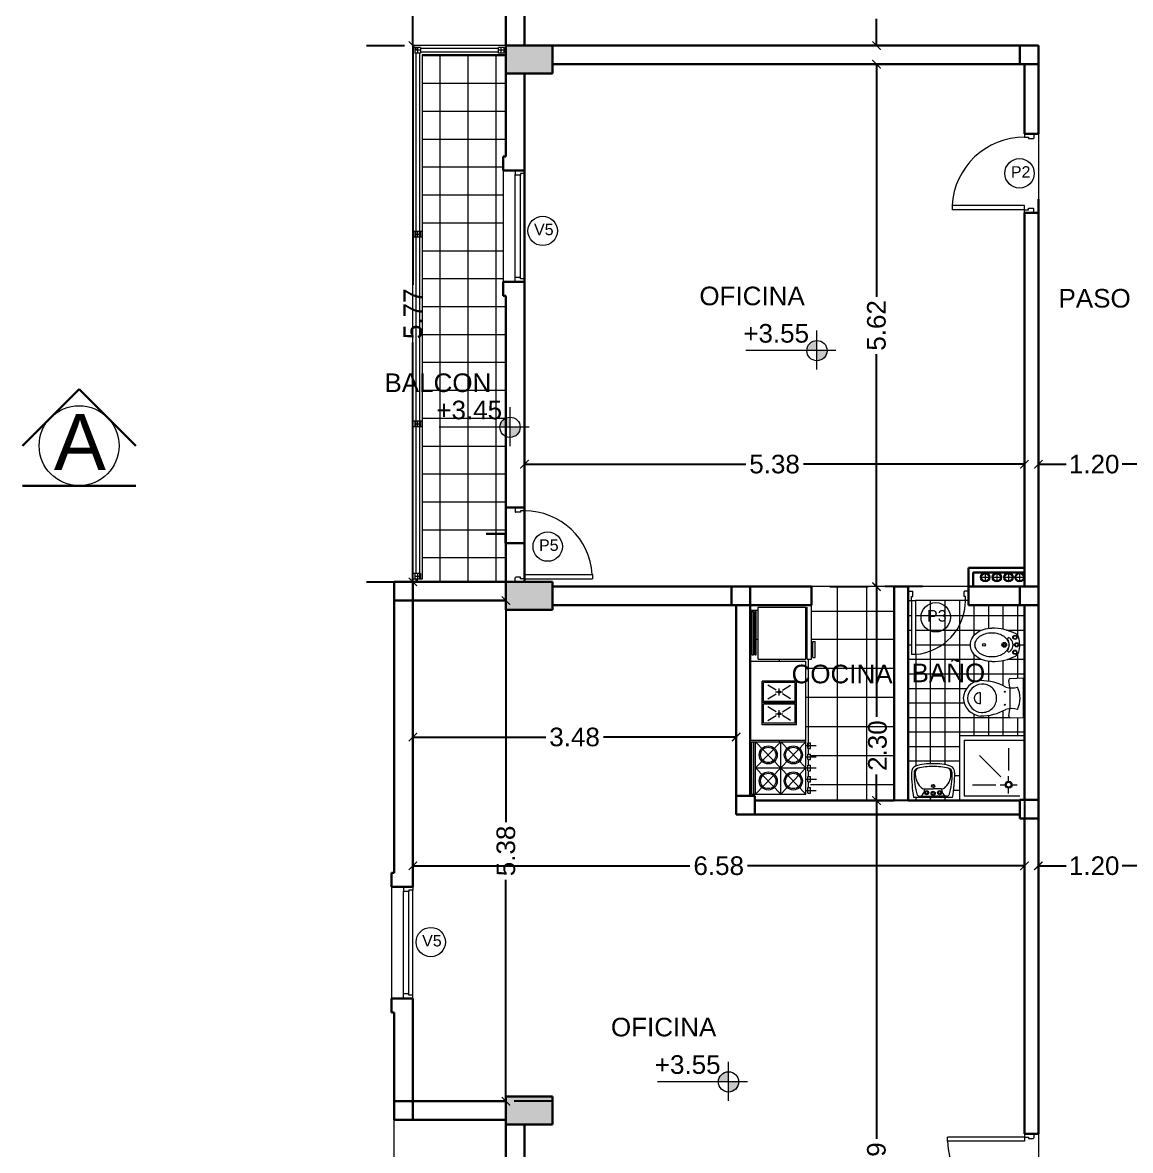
# Model space of a CAD drawing. Header units: millimetres. Extents: x 1578 to 2210, y 899 to 1032.
# Drawn here: x 1847.84 to 1859.76, y 991 to 1003.13 of the extents above; entities that cross this region are included whole.
import ezdxf

# ---------------------------------------------------------------- set-up
doc = ezdxf.new("R2010")
doc.units = ezdxf.units.MM
for name, color, linetype, lineweight in [('CARPINTERIA', 7, 'Continuous', 18), ('COTAS', 7, 'Continuous', 15), ('ESTRUCTURA', 3, 'Continuous', 30), ('MUROS', 1, 'Continuous', 30), ('PISOS', 9, 'Continuous', 9), ('SANITARIOS', 7, 'Continuous', 20), ('TRAMAS', 7, 'Continuous', 15), ('UMBRALES', 7, 'Continuous', 18)]:
    doc.layers.add(name, color=color, linetype=linetype, lineweight=lineweight)
doc.styles.add('STYLE1', font='ARIAL.TTF')
doc.dimstyles.get("Standard").update_dxf_attribs({"dimscale": 0, "dimtxt": 0.2, "dimasz": 0.09, "dimexe": 0.09, "dimexo": 0.5, "dimgap": 0.05, "dimtad": 0, "dimzin": 0, "dimdsep": 46, "dimtxsty": 'STYLE1', "dimblk1": 'ARCHTICK', "dimblk2": 'ARCHTICK', "dimsah": 1, "dimcen": 0, "dimadec": 0, "dimazin": 0, "dimtfac": 1, "dimtofl": 0, "dimtmove": 2, "dimatfit": 3, "dimldrblk": 'ARCHTICK', "dimfxl": 1, "dimtolj": 1, "dimtzin": 0, "dimarcsym": 0})

# ---------------------------------------------------------------- blocks, each defined once
blk = doc.blocks.new('_ARCHTICK')
at = {"color": 0, "linetype": 'ByBlock', "const_width": 0.15}
blk.add_lwpolyline([(-0.5, -0.5), (0.5, 0.5)], dxfattribs=at)
blk = doc.blocks.new('*D224')
at = {"layer": 'COTAS', "color": 0, "lineweight": -2}
for p, q in [((1852.041, 995.017), (1852.041, 993.972)), ((1858.616, 995.017), (1858.616, 993.972)), ((1852.041, 994.062), (1855.018, 994.062)), ((1858.616, 994.062), (1855.639, 994.062))]:
    blk.add_line(p, q, dxfattribs=at)
at = {"layer": 'DEFPOINTS', "color": 0}
for p in [(1852.041, 995.517), (1858.616, 995.517), (1858.616, 994.062)]:
    blk.add_point(p, dxfattribs=at)
at = {"layer": 'COTAS', "color": 0, "lineweight": -2, "xscale": 0.09, "yscale": 0.09, "zscale": 0.09, "rotation": 180}
blk.add_blockref('_ARCHTICK', (1852.041, 994.062), dxfattribs=at)
at = {"layer": 'COTAS', "color": 0, "lineweight": -2, "xscale": 0.09, "yscale": 0.09, "zscale": 0.09}
blk.add_blockref('_ARCHTICK', (1858.616, 994.062), dxfattribs=at)
at = {"layer": 'COTAS', "color": 0, "insert": (1855.329, 994.062), "char_height": 0.2, "attachment_point": 5, "style": 'STYLE1'}
blk.add_mtext('\\A1;6.58', dxfattribs=at)
blk = doc.blocks.new('*D250')
at = {"layer": 'COTAS', "color": 0, "lineweight": -2}
for p, q in [((1852.041, 995.314), (1852.041, 995.536)), ((1855.516, 995.314), (1855.516, 995.536)), ((1852.041, 995.446), (1853.469, 995.446)), ((1855.516, 995.446), (1854.089, 995.446))]:
    blk.add_line(p, q, dxfattribs=at)
at = {"layer": 'DEFPOINTS', "color": 0}
for p in [(1852.041, 995.446), (1852.041, 994.814), (1855.516, 994.814)]:
    blk.add_point(p, dxfattribs=at)
at = {"layer": 'COTAS', "color": 0, "lineweight": -2, "xscale": 0.09, "yscale": 0.09, "zscale": 0.09, "rotation": 180}
blk.add_blockref('_ARCHTICK', (1852.041, 995.446), dxfattribs=at)
at = {"layer": 'COTAS', "color": 0, "lineweight": -2, "xscale": 0.09, "yscale": 0.09, "zscale": 0.09}
blk.add_blockref('_ARCHTICK', (1855.516, 995.446), dxfattribs=at)
at = {"layer": 'COTAS', "color": 0, "insert": (1853.779, 995.446), "char_height": 0.2, "attachment_point": 5, "style": 'STYLE1'}
blk.add_mtext('\\A1;3.48', dxfattribs=at)
blk = doc.blocks.new('*D225')
at = {"layer": 'COTAS', "color": 0, "lineweight": -2}
for p, q in [((1852.541, 996.914), (1852.951, 996.914)), ((1853.041, 996.914), (1853.041, 994.532)), ((1853.041, 991.531), (1853.041, 993.912)), ((1853.541, 991.531), (1853.131, 991.531))]:
    blk.add_line(p, q, dxfattribs=at)
at = {"layer": 'DEFPOINTS', "color": 0}
for p in [(1853.041, 996.914), (1853.041, 996.914), (1853.041, 991.531)]:
    blk.add_point(p, dxfattribs=at)
at = {"layer": 'COTAS', "color": 0, "lineweight": -2, "xscale": 0.09, "yscale": 0.09, "zscale": 0.09}
for p, rotation in [((1853.041, 996.914), 90), ((1853.041, 991.531), 270)]:
    blk.add_blockref('_ARCHTICK', p, dxfattribs=dict(at, rotation=rotation))
at = {"layer": 'COTAS', "color": 0, "insert": (1853.041, 994.222), "char_height": 0.2, "attachment_point": 5, "rotation": 90, "style": 'STYLE1'}
blk.add_mtext('\\A1;5.38', dxfattribs=at)
blk = doc.blocks.new('*D235')
at = {"layer": 'COTAS', "color": 0, "lineweight": -2}
for p, q in [((1856.716, 994.764), (1856.935, 994.764)), ((1857.025, 994.764), (1857.025, 991.126)), ((1857.025, 986.871), (1857.025, 990.508)), ((1856.716, 986.871), (1856.935, 986.871))]:
    blk.add_line(p, q, dxfattribs=at)
at = {"layer": 'DEFPOINTS', "color": 0}
for p in [(1857.025, 994.764), (1857.216, 994.764), (1857.216, 986.871)]:
    blk.add_point(p, dxfattribs=at)
at = {"layer": 'COTAS', "color": 0, "lineweight": -2, "xscale": 0.09, "yscale": 0.09, "zscale": 0.09}
for p, rotation in [((1857.025, 994.764), 90), ((1857.025, 986.871), 270)]:
    blk.add_blockref('_ARCHTICK', p, dxfattribs=dict(at, rotation=rotation))
at = {"layer": 'COTAS', "color": 0, "insert": (1857.025, 990.817), "char_height": 0.2, "attachment_point": 5, "rotation": 90, "style": 'STYLE1'}
blk.add_mtext('\\A1;7.89', dxfattribs=at)
blk = doc.blocks.new('*D216')
at = {"layer": 'COTAS', "color": 0, "lineweight": -2}
for p, q in [((1857.025, 997.064), (1857.025, 995.665)), ((1857.525, 997.064), (1857.115, 997.064)), ((1857.025, 994.764), (1857.025, 995.043)), ((1857.525, 994.764), (1857.115, 994.764))]:
    blk.add_line(p, q, dxfattribs=at)
at = {"layer": 'DEFPOINTS', "color": 0}
for p in [(1857.025, 997.064), (1857.025, 997.064), (1857.025, 994.764)]:
    blk.add_point(p, dxfattribs=at)
at = {"layer": 'COTAS', "color": 0, "lineweight": -2, "xscale": 0.09, "yscale": 0.09, "zscale": 0.09}
for p, rotation in [((1857.025, 997.064), 90), ((1857.025, 994.764), 270)]:
    blk.add_blockref('_ARCHTICK', p, dxfattribs=dict(at, rotation=rotation))
at = {"layer": 'COTAS', "color": 0, "insert": (1857.036, 995.354), "char_height": 0.2, "attachment_point": 5, "rotation": 90, "style": 'STYLE1'}
blk.add_mtext('\\A1;2.30', dxfattribs=at)
blk = doc.blocks.new('*D236')
at = {"layer": 'COTAS', "color": 0, "lineweight": -2}
for p, q in [((1858.116, 1002.681), (1856.935, 1002.681)), ((1857.025, 1002.681), (1857.025, 1000.181)), ((1857.025, 997.064), (1857.025, 999.563)), ((1856.525, 997.064), (1856.935, 997.064))]:
    blk.add_line(p, q, dxfattribs=at)
at = {"layer": 'DEFPOINTS', "color": 0}
for p in [(1857.025, 1002.681), (1858.616, 1002.681), (1857.025, 997.064)]:
    blk.add_point(p, dxfattribs=at)
at = {"layer": 'COTAS', "color": 0, "lineweight": -2, "xscale": 0.09, "yscale": 0.09, "zscale": 0.09}
for p, rotation in [((1857.025, 1002.681), 90), ((1857.025, 997.064), 270)]:
    blk.add_blockref('_ARCHTICK', p, dxfattribs=dict(at, rotation=rotation))
at = {"layer": 'COTAS', "color": 0, "insert": (1857.025, 999.872), "char_height": 0.2, "attachment_point": 5, "rotation": 90, "style": 'STYLE1'}
blk.add_mtext('\\A1;5.62', dxfattribs=at)
blk = doc.blocks.new('*D238')
at = {"layer": 'COTAS', "color": 0, "lineweight": -2}
for p, q in [((1856.846, 1004.061), (1857.115, 1004.061)), ((1857.025, 1004.061), (1857.025, 1003.771)), ((1857.025, 1002.881), (1857.025, 1003.17)), ((1856.525, 1002.881), (1856.935, 1002.881))]:
    blk.add_line(p, q, dxfattribs=at)
at = {"layer": 'DEFPOINTS', "color": 0}
for p in [(1856.346, 1004.061), (1857.025, 1004.061), (1857.025, 1002.881)]:
    blk.add_point(p, dxfattribs=at)
at = {"layer": 'COTAS', "color": 0, "lineweight": -2, "xscale": 0.09, "yscale": 0.09, "zscale": 0.09}
for p, rotation in [((1857.025, 1004.061), 90), ((1857.025, 1002.881), 270)]:
    blk.add_blockref('_ARCHTICK', p, dxfattribs=dict(at, rotation=rotation))
at = {"layer": 'COTAS', "color": 0, "insert": (1857.025, 1003.471), "char_height": 0.2, "attachment_point": 5, "rotation": 90, "style": 'STYLE1'}
blk.add_mtext('\\A1;1.18', dxfattribs=at)
blk = doc.blocks.new('*D219')
at = {"layer": 'COTAS', "color": 0, "lineweight": -2}
for p, q in [((1853.241, 999.15), (1853.241, 998.29)), ((1858.616, 999.15), (1858.616, 998.29)), ((1853.241, 998.38), (1855.619, 998.38)), ((1858.616, 998.38), (1856.239, 998.38))]:
    blk.add_line(p, q, dxfattribs=at)
at = {"layer": 'DEFPOINTS', "color": 0}
for p in [(1853.241, 999.65), (1858.616, 999.65), (1858.616, 998.38)]:
    blk.add_point(p, dxfattribs=at)
at = {"layer": 'COTAS', "color": 0, "lineweight": -2, "xscale": 0.09, "yscale": 0.09, "zscale": 0.09, "rotation": 180}
blk.add_blockref('_ARCHTICK', (1853.241, 998.38), dxfattribs=at)
at = {"layer": 'COTAS', "color": 0, "lineweight": -2, "xscale": 0.09, "yscale": 0.09, "zscale": 0.09}
blk.add_blockref('_ARCHTICK', (1858.616, 998.38), dxfattribs=at)
at = {"layer": 'COTAS', "color": 0, "insert": (1855.929, 998.38), "char_height": 0.2, "attachment_point": 5, "style": 'STYLE1'}
blk.add_mtext('\\A1;5.38', dxfattribs=at)
blk = doc.blocks.new('*D243')
at = {"layer": 'COTAS', "color": 0, "lineweight": -2}
for p, q in [((1859.966, 997.714), (1859.966, 998.47)), ((1858.766, 998.38), (1859.066, 998.38)), ((1858.766, 997.88), (1858.766, 998.29)), ((1859.966, 998.38), (1859.666, 998.38))]:
    blk.add_line(p, q, dxfattribs=at)
at = {"layer": 'DEFPOINTS', "color": 0}
for p in [(1858.766, 998.38), (1859.966, 998.38), (1859.966, 997.214)]:
    blk.add_point(p, dxfattribs=at)
at = {"layer": 'COTAS', "color": 0, "lineweight": -2, "xscale": 0.09, "yscale": 0.09, "zscale": 0.09, "rotation": 180}
blk.add_blockref('_ARCHTICK', (1858.766, 998.38), dxfattribs=at)
at = {"layer": 'COTAS', "color": 0, "lineweight": -2, "xscale": 0.09, "yscale": 0.09, "zscale": 0.09}
blk.add_blockref('_ARCHTICK', (1859.966, 998.38), dxfattribs=at)
at = {"layer": 'COTAS', "color": 0, "insert": (1859.366, 998.38), "char_height": 0.2, "attachment_point": 5, "style": 'STYLE1'}
blk.add_mtext('\\A1;1.20', dxfattribs=at)
blk = doc.blocks.new('*D246')
at = {"layer": 'COTAS', "color": 0, "lineweight": -2}
for p, q in [((1858.766, 994.062), (1859.066, 994.062)), ((1859.966, 994.062), (1859.666, 994.062)), ((1858.766, 993.562), (1858.766, 993.972)), ((1859.966, 993.764), (1859.966, 993.972))]:
    blk.add_line(p, q, dxfattribs=at)
at = {"layer": 'DEFPOINTS', "color": 0}
for p in [(1859.966, 994.264), (1858.766, 994.062), (1859.966, 994.062)]:
    blk.add_point(p, dxfattribs=at)
at = {"layer": 'COTAS', "color": 0, "lineweight": -2, "xscale": 0.09, "yscale": 0.09, "zscale": 0.09, "rotation": 180}
blk.add_blockref('_ARCHTICK', (1858.766, 994.062), dxfattribs=at)
at = {"layer": 'COTAS', "color": 0, "lineweight": -2, "xscale": 0.09, "yscale": 0.09, "zscale": 0.09}
blk.add_blockref('_ARCHTICK', (1859.966, 994.062), dxfattribs=at)
at = {"layer": 'COTAS', "color": 0, "insert": (1859.366, 994.062), "char_height": 0.2, "attachment_point": 5, "style": 'STYLE1'}
blk.add_mtext('\\A1;1.20', dxfattribs=at)
blk = doc.blocks.new('*D230')
at = {"layer": 'COTAS', "color": 0, "lineweight": -2}
for p, q in [((1853.241, 1003.381), (1853.241, 1003.963)), ((1853.241, 1003.873), (1854.444, 1003.873)), ((1856.266, 1003.873), (1855.063, 1003.873)), ((1856.266, 1003.373), (1856.266, 1003.783))]:
    blk.add_line(p, q, dxfattribs=at)
at = {"layer": 'DEFPOINTS', "color": 0}
for p in [(1853.241, 1003.873), (1856.266, 1003.873), (1853.241, 1002.881)]:
    blk.add_point(p, dxfattribs=at)
at = {"layer": 'COTAS', "color": 0, "lineweight": -2, "xscale": 0.09, "yscale": 0.09, "zscale": 0.09, "rotation": 180}
blk.add_blockref('_ARCHTICK', (1853.241, 1003.873), dxfattribs=at)
at = {"layer": 'COTAS', "color": 0, "lineweight": -2, "xscale": 0.09, "yscale": 0.09, "zscale": 0.09}
blk.add_blockref('_ARCHTICK', (1856.266, 1003.873), dxfattribs=at)
at = {"layer": 'COTAS', "color": 0, "insert": (1854.754, 1003.873), "char_height": 0.2, "attachment_point": 5, "style": 'STYLE1'}
blk.add_mtext('\\A1;3.03', dxfattribs=at)
blk = doc.blocks.new('*D233')
at = {"layer": 'COTAS', "color": 0, "lineweight": -2}
for p, q in [((1852.541, 1006.831), (1851.951, 1006.831)), ((1852.041, 1006.831), (1852.041, 1005.166)), ((1852.041, 1002.881), (1852.041, 1004.545)), ((1851.591, 1002.881), (1851.951, 1002.881))]:
    blk.add_line(p, q, dxfattribs=at)
at = {"layer": 'DEFPOINTS', "color": 0}
for p in [(1852.041, 1006.831), (1853.041, 1006.831), (1852.091, 1002.881)]:
    blk.add_point(p, dxfattribs=at)
at = {"layer": 'COTAS', "color": 0, "lineweight": -2, "xscale": 0.09, "yscale": 0.09, "zscale": 0.09}
for p, rotation in [((1852.041, 1006.831), 90), ((1852.041, 1002.881), 270)]:
    blk.add_blockref('_ARCHTICK', p, dxfattribs=dict(at, rotation=rotation))
at = {"layer": 'COTAS', "color": 0, "insert": (1852.041, 1004.856), "char_height": 0.2, "attachment_point": 5, "rotation": 90, "style": 'STYLE1'}
blk.add_mtext('\\A1;3.95', dxfattribs=at)
blk = doc.blocks.new('*D234')
at = {"layer": 'COTAS', "color": 0, "lineweight": -2}
for p, q in [((1851.541, 1002.881), (1851.951, 1002.881)), ((1852.041, 1002.881), (1852.041, 1000.307)), ((1852.041, 997.114), (1852.041, 999.687)), ((1851.541, 997.114), (1851.951, 997.114))]:
    blk.add_line(p, q, dxfattribs=at)
at = {"layer": 'DEFPOINTS', "color": 0}
for p in [(1852.041, 1002.881), (1852.041, 997.114), (1852.041, 997.114)]:
    blk.add_point(p, dxfattribs=at)
at = {"layer": 'COTAS', "color": 0, "lineweight": -2, "xscale": 0.09, "yscale": 0.09, "zscale": 0.09}
for p, rotation in [((1852.041, 1002.881), 90), ((1852.041, 997.114), 270)]:
    blk.add_blockref('_ARCHTICK', p, dxfattribs=dict(at, rotation=rotation))
at = {"layer": 'COTAS', "color": 0, "insert": (1852.041, 999.997), "char_height": 0.2, "attachment_point": 5, "rotation": 90, "style": 'STYLE1'}
blk.add_mtext('\\A1;5.77', dxfattribs=at)

msp = doc.modelspace()

# ---------------------------------------------------------------- hatches: boundary and pattern name
at = {"layer": 'COTAS', "ltscale": 0.1}
h = msp.add_hatch(color=256, dxfattribs=at)
h.paths.add_polyline_path([(1856.385, 999.601), (1856.494, 999.601, -0.414214), (1856.385, 999.492)])
h.paths.add_polyline_path([(1856.385, 999.709), (1856.385, 999.601), (1856.277, 999.601, -0.414214)])
h = msp.add_hatch(color=256, dxfattribs=at)
h.paths.add_polyline_path([(1853.085, 998.777), (1853.194, 998.777, -0.414214), (1853.085, 998.668)])
h.paths.add_polyline_path([(1853.085, 998.886), (1853.085, 998.777), (1852.977, 998.777, -0.414214)])
h = msp.add_hatch(color=256, dxfattribs=at)
h.paths.add_polyline_path([(1855.434, 991.739), (1855.543, 991.739, -0.414214), (1855.434, 991.631)])
h.paths.add_polyline_path([(1855.434, 991.848), (1855.434, 991.739), (1855.326, 991.739, -0.414214)])
at = {"layer": 'PISOS', "ltscale": 0.05}
h = msp.add_hatch(color=256, dxfattribs=at)
h.paths.add_polyline_path([(1866.791, 986.671), (1867.091, 986.671), (1867.091, 987.171), (1866.791, 987.171)])
h.paths.add_polyline_path([(1859.916, 986.671), (1860.216, 986.671), (1860.216, 987.171), (1860.166, 987.171), (1859.916, 987.171)])
h.paths.add_polyline_path([(1855.871, 986.971), (1855.871, 986.671), (1856.371, 986.671), (1856.371, 986.971)])
h.paths.add_polyline_path([(1853.566, 987.071, 1), (1853.316, 987.071, 1)])
h.paths.add_polyline_path([(1853.041, 989.501), (1853.341, 989.501), (1853.341, 990.001), (1853.041, 990.001)])
h.paths.add_polyline_path([(1853.541, 991.281), (1853.541, 991.581), (1853.041, 991.581), (1853.041, 991.281)])
h.paths.add_polyline_path([(1853.041, 997.114), (1853.041, 996.814), (1853.541, 996.814), (1853.541, 997.114)])
h.paths.add_polyline_path([(1860.216, 994.764), (1859.916, 994.764), (1859.916, 994.264), (1860.216, 994.264)])
h.paths.add_polyline_path([(1859.916, 997.214), (1859.916, 996.714), (1860.216, 996.714), (1860.216, 997.214)])
h.paths.add_polyline_path([(1859.916, 991.181), (1860.216, 991.181), (1860.216, 991.681), (1859.916, 991.681)])
h.paths.add_polyline_path([(1866.791, 996.714), (1867.091, 996.714), (1867.091, 997.214), (1866.791, 997.214)])
h.paths.add_polyline_path([(1866.791, 1002.381), (1867.091, 1002.381), (1867.091, 1002.881), (1866.791, 1002.881)])
h.paths.add_polyline_path([(1866.791, 1006.331), (1867.091, 1006.331), (1867.091, 1006.831), (1866.791, 1006.831)])
h.paths.add_polyline_path([(1859.916, 1006.331), (1860.216, 1006.331), (1860.216, 1006.831), (1859.916, 1006.831)])
h.paths.add_polyline_path([(1853.541, 1006.831), (1853.041, 1006.831), (1853.041, 1006.531), (1853.541, 1006.531)])
msp.add_hatch(color=256, dxfattribs=at).paths.add_polyline_path([(1853.041, 1002.881), (1853.041, 1002.581), (1853.541, 1002.581), (1853.541, 1002.881)])

# ---------------------------------------------------------------- linework, layer by layer
at = {"layer": 'CARPINTERIA'}
for p, q in [((1858.616, 1001.931), (1858.616, 1001.896)), ((1858.616, 1001.931), (1858.716, 1001.931)), ((1858.716, 1001.931), (1858.716, 1001.886)), ((1858.616, 1001.896), (1858.661, 1001.896)), ((1858.661, 1001.896), (1858.661, 1001.881)), ((1858.661, 1001.881), (1858.711, 1001.881)), ((1853.141, 1001.539), (1853.141, 1001.494)), ((1853.241, 1001.539), (1853.141, 1001.539)), ((1853.141, 1000.384), (1853.141, 1001.494)), ((1853.196, 1001.489), (1853.146, 1001.489)), ((1853.241, 1001.504), (1853.196, 1001.504)), ((1853.196, 1001.504), (1853.196, 1001.489)), ((1853.196, 1000.389), (1853.196, 1001.489)), ((1853.241, 1001.539), (1853.241, 1001.504)), ((1853.241, 1000.374), (1853.241, 1001.504)), ((1858.616, 1001.161), (1857.837, 1001.161)), ((1857.837, 1001.161), (1857.837, 1001.116)), ((1858.616, 1001.116), (1857.837, 1001.116)), ((1858.616, 1001.116), (1858.616, 1001.161)), ((1858.616, 1001.116), (1858.661, 1001.116)), ((1858.616, 1001.081), (1858.616, 1001.116)), ((1858.616, 1001.081), (1858.716, 1001.081)), ((1858.661, 1001.131), (1858.711, 1001.131)), ((1858.661, 1001.116), (1858.661, 1001.131)), ((1858.716, 1001.081), (1858.716, 1001.126)), ((1853.141, 1000.339), (1853.141, 1000.384)), ((1853.241, 1000.339), (1853.141, 1000.339)), ((1853.196, 1000.389), (1853.146, 1000.389)), ((1853.196, 1000.374), (1853.196, 1000.389)), ((1853.241, 1000.374), (1853.196, 1000.374)), ((1853.241, 1000.339), (1853.241, 1000.374)), ((1853.141, 997.914), (1853.141, 997.869)), ((1853.241, 997.914), (1853.141, 997.914)), ((1853.241, 997.914), (1853.241, 997.879)), ((1853.241, 997.914), (1853.241, 997.879)), ((1853.196, 997.864), (1853.146, 997.864)), ((1853.241, 997.879), (1853.196, 997.879)), ((1853.196, 997.879), (1853.196, 997.864)), ((1853.241, 997.194), (1853.97, 997.194)), ((1853.241, 997.149), (1853.241, 997.194)), ((1853.97, 997.194), (1853.97, 997.149)), ((1853.141, 997.114), (1853.141, 997.159)), ((1853.241, 997.114), (1853.141, 997.114)), ((1853.196, 997.164), (1853.146, 997.164)), ((1853.196, 997.149), (1853.196, 997.164)), ((1853.241, 997.149), (1853.196, 997.149)), ((1853.241, 997.149), (1853.97, 997.149)), ((1853.241, 997.114), (1853.241, 997.149)), ((1857.366, 997.014), (1857.411, 997.014)), ((1857.366, 996.914), (1857.366, 997.014)), ((1857.401, 996.959), (1857.416, 996.959)), ((1857.401, 996.914), (1857.401, 996.959)), ((1857.416, 996.959), (1857.416, 997.009)), ((1857.966, 996.959), (1857.966, 997.009)), ((1857.981, 996.959), (1857.966, 996.959)), ((1858.016, 997.014), (1857.971, 997.014)), ((1857.981, 996.914), (1857.981, 996.959)), ((1858.016, 996.914), (1858.016, 997.014)), ((1857.366, 996.914), (1857.401, 996.914)), ((1857.401, 996.914), (1857.401, 996.335)), ((1857.401, 996.914), (1857.446, 996.914)), ((1857.446, 996.914), (1857.446, 996.335)), ((1858.016, 996.914), (1857.981, 996.914)), ((1857.446, 996.335), (1857.401, 996.335)), ((1851.941, 993.836), (1851.941, 993.791)), ((1852.041, 993.836), (1851.941, 993.836)), ((1851.941, 992.681), (1851.941, 993.791)), ((1851.996, 993.786), (1851.946, 993.786)), ((1852.041, 993.801), (1851.996, 993.801)), ((1851.996, 993.801), (1851.996, 993.786)), ((1851.996, 992.686), (1851.996, 993.786)), ((1852.041, 993.836), (1852.041, 993.801)), ((1852.041, 992.671), (1852.041, 993.801)), ((1851.941, 992.636), (1851.941, 992.681)), ((1852.041, 992.636), (1851.941, 992.636)), ((1851.996, 992.686), (1851.946, 992.686)), ((1851.996, 992.671), (1851.996, 992.686)), ((1852.041, 992.671), (1851.996, 992.671)), ((1852.041, 992.636), (1852.041, 992.671)), ((1858.616, 991.146), (1857.787, 991.146)), ((1857.787, 991.101), (1857.787, 991.146)), ((1858.616, 991.181), (1858.616, 991.146)), ((1858.616, 991.181), (1858.716, 991.181)), ((1858.616, 991.146), (1858.661, 991.146)), ((1858.616, 991.146), (1858.616, 991.101)), ((1858.661, 991.146), (1858.661, 991.131)), ((1858.661, 991.131), (1858.711, 991.131)), ((1858.716, 991.181), (1858.716, 991.136)), ((1858.616, 991.101), (1857.787, 991.101))]:
    msp.add_line(p, q, dxfattribs=at)
for centre, radius, start, end in [((1858.616, 1001.116), 0.78, 90, 176.6926), ((1858.711, 1001.886), 0.005, 270, 0), ((1853.146, 1001.494), 0.005, 180, 270), ((1858.711, 1001.126), 0.005, 0, 90), ((1853.146, 1000.384), 0.005, 90, 180), ((1853.146, 997.869), 0.005, 180, 270), ((1853.241, 997.149), 0.73, 3.5342, 90), ((1853.146, 997.159), 0.005, 90, 180), ((1857.411, 997.009), 0.005, 0, 90), ((1857.971, 997.009), 0.005, 90, 180), ((1857.401, 996.914), 0.58, 274.4498, 0), ((1851.946, 993.791), 0.005, 180, 270), ((1851.946, 992.681), 0.005, 90, 180), ((1858.711, 991.136), 0.005, 270, 0), ((1858.616, 991.146), 0.83, 183.1079, 270)]:
    msp.add_arc(centre, radius, start, end, dxfattribs=at)
at = {"layer": 'COTAS', "ltscale": 0.1}
for p, q in [((1856.385, 999.397), (1856.385, 999.816)), ((1856.589, 999.601), (1855.622, 999.601)), ((1853.085, 998.573), (1853.085, 998.993)), ((1853.289, 998.777), (1852.322, 998.777)), ((1858.194, 997.214), (1858.194, 997.114)), ((1858.319, 997.214), (1858.319, 997.114)), ((1858.444, 997.214), (1858.444, 997.114)), ((1858.564, 997.214), (1858.564, 997.114)), ((1858.144, 997.164), (1858.244, 997.164)), ((1858.269, 997.164), (1858.369, 997.164)), ((1858.394, 997.164), (1858.494, 997.164)), ((1858.514, 997.164), (1858.614, 997.164)), ((1855.434, 991.536), (1855.434, 991.955)), ((1855.638, 991.739), (1854.671, 991.739))]:
    msp.add_line(p, q, dxfattribs=at)
at = {"layer": 'COTAS'}
for centre in [(1858.563, 1001.507), (1853.436, 1000.888), (1853.49, 997.494), (1857.662, 996.734), (1852.233, 993.242)]:
    msp.add_circle(centre, 0.158, dxfattribs=at)
at = {"layer": 'COTAS', "ltscale": 0.1}
for centre, radius in [((1856.385, 999.601), 0.109), ((1848.452, 998.579), 0.43), ((1853.085, 998.777), 0.109), ((1855.434, 991.739), 0.109)]:
    msp.add_circle(centre, radius, dxfattribs=at)
at = {"layer": 'ESTRUCTURA', "ltscale": 0.05}
for p, q in [((1853.041, 1002.881), (1853.041, 1002.581)), ((1853.541, 1002.881), (1853.041, 1002.881)), ((1853.541, 1002.581), (1853.541, 1002.881)), ((1858.566, 1002.881), (1858.566, 1002.681)), ((1858.766, 1002.881), (1858.566, 1002.881)), ((1858.766, 1002.681), (1858.766, 1002.881)), ((1858.566, 1002.681), (1858.766, 1002.681)), ((1853.041, 1002.581), (1853.541, 1002.581)), ((1851.841, 997.114), (1851.841, 996.914)), ((1852.041, 997.114), (1851.841, 997.114)), ((1852.041, 996.914), (1852.041, 997.114)), ((1853.041, 997.114), (1853.041, 996.814)), ((1853.541, 997.114), (1853.041, 997.114)), ((1853.541, 996.814), (1853.541, 997.114)), ((1855.466, 997.064), (1855.466, 996.864)), ((1855.666, 997.064), (1855.466, 997.064)), ((1855.666, 996.864), (1855.666, 997.064)), ((1858.566, 997.064), (1858.566, 996.864)), ((1858.766, 997.064), (1858.566, 997.064)), ((1858.766, 996.864), (1858.766, 997.064)), ((1851.841, 996.914), (1852.041, 996.914)), ((1855.466, 996.864), (1855.666, 996.864)), ((1858.566, 996.864), (1858.766, 996.864)), ((1853.041, 996.814), (1853.541, 996.814)), ((1855.516, 994.814), (1855.516, 994.614)), ((1855.716, 994.814), (1855.516, 994.814)), ((1855.716, 994.614), (1855.716, 994.814)), ((1858.566, 994.77), (1858.566, 994.57)), ((1858.766, 994.77), (1858.566, 994.77)), ((1858.766, 994.57), (1858.766, 994.77)), ((1855.516, 994.614), (1855.716, 994.614)), ((1858.566, 994.57), (1858.766, 994.57)), ((1851.841, 991.531), (1851.841, 991.331)), ((1852.041, 991.531), (1851.841, 991.531)), ((1852.041, 991.331), (1852.041, 991.531)), ((1853.041, 991.581), (1853.041, 991.281)), ((1853.541, 991.581), (1853.041, 991.581)), ((1853.541, 991.281), (1853.541, 991.581)), ((1851.841, 991.331), (1852.041, 991.331)), ((1853.041, 991.281), (1853.541, 991.281))]:
    msp.add_line(p, q, dxfattribs=at)
at = {"layer": 'MUROS'}
for p, q in [((1853.041, 1005.231), (1853.041, 1001.689)), ((1853.241, 1002.881), (1853.241, 1005.231)), ((1858.766, 1002.881), (1853.541, 1002.881)), ((1858.766, 1002.881), (1858.766, 1001.931)), ((1858.616, 1002.681), (1853.541, 1002.681)), ((1858.616, 1002.681), (1858.616, 1001.931)), ((1853.241, 997.114), (1853.241, 1002.581)), ((1858.766, 1001.931), (1858.616, 1001.931)), ((1853.041, 1001.689), (1853.011, 1001.689)), ((1853.011, 1001.689), (1853.011, 1001.539)), ((1853.241, 1001.539), (1853.011, 1001.539)), ((1858.766, 1001.231), (1858.766, 991.181)), ((1858.616, 1001.081), (1858.616, 997.064)), ((1858.766, 1001.081), (1858.616, 1001.081)), ((1853.241, 1000.339), (1853.011, 1000.339)), ((1853.011, 1000.339), (1853.011, 1000.189)), ((1853.041, 1000.189), (1853.011, 1000.189)), ((1853.041, 1000.189), (1853.041, 997.114)), ((1853.241, 997.914), (1853.041, 997.914)), ((1852.83, 997.632), (1853.035, 997.632)), ((1853.035, 997.632), (1853.035, 997.532)), ((1853.035, 997.532), (1853.24, 997.532)), ((1858.016, 997.264), (1858.016, 997.064)), ((1858.016, 997.264), (1858.616, 997.264)), ((1858.066, 997.214), (1858.616, 997.214)), ((1858.066, 997.214), (1858.066, 997.064)), ((1858.616, 997.214), (1858.616, 997.064)), ((1851.841, 997.114), (1851.841, 993.986)), ((1853.041, 997.114), (1851.841, 997.114)), ((1856.327, 997.064), (1853.541, 997.064)), ((1856.327, 996.864), (1856.327, 997.064)), ((1857.216, 997.064), (1857.216, 994.764)), ((1857.366, 997.064), (1857.216, 997.064)), ((1857.366, 997.064), (1857.366, 994.764)), ((1858.616, 997.064), (1858.016, 997.064)), ((1858.016, 996.864), (1858.016, 997.064)), ((1858.616, 997.064), (1858.066, 997.064)), ((1858.616, 997.064), (1858.166, 997.064)), ((1852.041, 996.914), (1852.041, 993.836)), ((1853.041, 996.914), (1852.041, 996.914)), ((1855.516, 996.864), (1853.541, 996.864)), ((1855.516, 994.614), (1855.516, 996.864)), ((1855.966, 996.864), (1855.666, 996.864)), ((1855.666, 996.864), (1855.666, 994.814)), ((1855.666, 994.814), (1855.666, 996.864)), ((1855.666, 996.864), (1856.327, 996.864)), ((1858.616, 996.864), (1858.016, 996.864)), ((1858.616, 996.864), (1858.616, 994.77)), ((1858.616, 996.814), (1858.616, 995.414)), ((1858.616, 995.414), (1858.616, 994.814)), ((1857.216, 994.764), (1855.716, 994.764)), ((1858.316, 994.764), (1857.366, 994.764)), ((1858.566, 994.764), (1857.366, 994.764)), ((1858.566, 994.614), (1855.516, 994.614)), ((1858.616, 994.57), (1858.616, 991.181)), ((1851.841, 993.986), (1851.811, 993.986)), ((1851.811, 993.986), (1851.811, 993.836)), ((1852.041, 993.836), (1851.811, 993.836)), ((1852.041, 992.636), (1851.811, 992.636)), ((1851.811, 992.636), (1851.811, 992.486)), ((1852.041, 992.636), (1852.041, 991.531)), ((1851.841, 992.486), (1851.811, 992.486)), ((1851.841, 992.486), (1851.841, 991.331)), ((1853.041, 991.531), (1852.041, 991.531)), ((1853.041, 991.331), (1851.841, 991.331)), ((1853.041, 991.281), (1853.041, 990.001)), ((1853.241, 991.281), (1853.241, 990.001)), ((1858.616, 991.331), (1858.616, 991.181)), ((1858.766, 991.181), (1858.616, 991.181))]:
    msp.add_line(p, q, dxfattribs=at)
at = {"layer": 'MUROS', "color": 0, "ltscale": 0.15}
for p, q in [((1847.844, 998.579), (1848.452, 999.188)), ((1849.061, 998.579), (1848.452, 999.188)), ((1849.061, 998.149), (1847.844, 998.149))]:
    msp.add_line(p, q, dxfattribs=at)
at = {"layer": 'PISOS', "ltscale": 0.05}
for p, q in [((1853.041, 1002.772), (1852.141, 1002.772)), ((1852.335, 997.114), (1852.335, 1002.781)), ((1852.635, 997.114), (1852.635, 1002.781)), ((1852.935, 997.114), (1852.935, 1002.781)), ((1853.041, 1002.472), (1852.141, 1002.472)), ((1853.041, 1002.172), (1852.141, 1002.172)), ((1853.041, 1001.872), (1852.141, 1001.872)), ((1853.011, 1001.572), (1852.141, 1001.572)), ((1853.011, 1001.272), (1852.141, 1001.272)), ((1853.011, 1000.972), (1852.141, 1000.972)), ((1853.011, 1000.672), (1852.141, 1000.672)), ((1853.011, 1000.372), (1852.141, 1000.372)), ((1853.041, 1000.072), (1852.141, 1000.072)), ((1853.041, 999.772), (1852.141, 999.772)), ((1853.041, 999.472), (1852.141, 999.472)), ((1853.041, 999.172), (1852.141, 999.172)), ((1853.041, 998.872), (1852.141, 998.872)), ((1853.041, 998.572), (1852.141, 998.572)), ((1853.041, 998.272), (1852.141, 998.272)), ((1853.041, 997.972), (1852.141, 997.972)), ((1853.041, 997.672), (1852.141, 997.672)), ((1853.041, 997.372), (1852.141, 997.372)), ((1857.216, 997.064), (1856.327, 997.064)), ((1856.603, 997.064), (1856.603, 994.764)), ((1856.916, 997.064), (1856.916, 994.764)), ((1857.604, 996.914), (1857.604, 995.16)), ((1857.76, 996.914), (1857.76, 995.15)), ((1857.916, 996.914), (1857.916, 995.464)), ((1858.073, 996.864), (1858.073, 996.536)), ((1858.229, 996.864), (1858.229, 996.615)), ((1858.385, 996.864), (1858.385, 996.605)), ((1858.541, 996.864), (1858.541, 996.541)), ((1855.752, 996.808), (1855.666, 996.808)), ((1857.216, 996.795), (1856.327, 996.795)), ((1857.366, 996.752), (1857.401, 996.752)), ((1857.446, 996.752), (1858.616, 996.752)), ((1857.366, 996.595), (1857.401, 996.595)), ((1857.446, 996.595), (1858.154, 996.595)), ((1858.183, 996.606), (1858.183, 996.606)), ((1858.424, 996.595), (1858.616, 996.595)), ((1855.686, 996.495), (1855.666, 996.495)), ((1855.718, 996.495), (1855.701, 996.495)), ((1855.752, 996.495), (1855.732, 996.495)), ((1857.216, 996.495), (1856.327, 996.495)), ((1857.366, 996.439), (1857.401, 996.439)), ((1857.446, 996.439), (1858.035, 996.439)), ((1857.448, 996.336), (1857.448, 995.135)), ((1858.073, 996.339), (1858.073, 996.034)), ((1858.541, 996.334), (1858.541, 996.076)), ((1858.564, 996.439), (1858.616, 996.439)), ((1855.978, 996.284), (1855.978, 996.264)), ((1856.291, 996.284), (1856.291, 995.334)), ((1857.366, 996.283), (1858.148, 996.283)), ((1858.183, 996.27), (1858.183, 996.27)), ((1858.229, 996.26), (1858.229, 996.047)), ((1858.385, 996.27), (1858.385, 995.999)), ((1858.385, 996.233), (1858.385, 995.999)), ((1858.433, 996.283), (1858.616, 996.283)), ((1858.541, 996.244), (1858.541, 996.076)), ((1857.216, 996.183), (1856.266, 996.183)), ((1857.366, 996.127), (1858.616, 996.127)), ((1857.366, 995.97), (1857.996, 995.97)), ((1858.607, 995.97), (1858.616, 995.97)), ((1857.216, 995.87), (1856.266, 995.87)), ((1857.366, 995.814), (1857.967, 995.814)), ((1858.385, 995.727), (1858.385, 995.464)), ((1858.607, 995.814), (1858.616, 995.814)), ((1857.366, 995.658), (1858.452, 995.658)), ((1858.073, 995.692), (1858.073, 995.464)), ((1858.229, 995.679), (1858.229, 995.464)), ((1858.541, 995.652), (1858.541, 995.464)), ((1858.607, 995.658), (1858.616, 995.658)), ((1857.216, 995.558), (1856.266, 995.558)), ((1857.366, 995.502), (1858.616, 995.502)), ((1855.978, 995.414), (1855.978, 995.394)), ((1856.291, 995.324), (1856.291, 995.264)), ((1857.216, 995.245), (1856.316, 995.245)), ((1857.366, 995.345), (1857.916, 995.345)), ((1856.291, 995.204), (1856.291, 995.144)), ((1857.366, 995.189), (1857.916, 995.189)), ((1856.291, 995.084), (1856.291, 995.024)), ((1857.866, 995.033), (1857.916, 995.033)), ((1856.29, 994.964), (1856.29, 994.903)), ((1857.216, 994.933), (1856.316, 994.933)), ((1857.855, 994.877), (1857.916, 994.877)), ((1857.448, 994.797), (1857.448, 994.764)), ((1857.452, 994.797), (1857.452, 994.788)), ((1857.604, 994.797), (1857.604, 994.764)), ((1857.609, 994.797), (1857.609, 994.788)), ((1857.76, 994.797), (1857.76, 994.764)), ((1857.765, 994.797), (1857.765, 994.788))]:
    msp.add_line(p, q, dxfattribs=at)
at = {"layer": 'SANITARIOS'}
for p, q in [((1852.121, 1002.861), (1852.061, 1002.861)), ((1852.061, 1002.861), (1852.061, 1002.801)), ((1852.121, 1002.831), (1852.061, 1002.831)), ((1852.121, 1002.801), (1852.061, 1002.801)), ((1852.071, 1002.801), (1852.071, 997.204)), ((1852.091, 1002.861), (1852.091, 1002.801)), ((1852.111, 1002.801), (1852.111, 997.144)), ((1852.121, 1002.861), (1852.121, 1002.801)), ((1852.961, 1002.851), (1852.121, 1002.851)), ((1852.961, 1002.811), (1852.121, 1002.811)), ((1853.021, 1002.861), (1852.961, 1002.861)), ((1852.961, 1002.801), (1852.961, 1002.861)), ((1853.021, 1002.831), (1852.961, 1002.831)), ((1853.021, 1002.801), (1852.961, 1002.801)), ((1852.991, 1002.801), (1852.991, 1002.861)), ((1853.021, 1002.801), (1853.021, 1002.861)), ((1852.141, 1000.881), (1852.041, 1000.881)), ((1852.141, 1000.821), (1852.041, 1000.821)), ((1852.121, 1000.881), (1852.061, 1000.881)), ((1852.061, 1000.881), (1852.061, 1000.821)), ((1852.061, 1000.881), (1852.061, 1000.821)), ((1852.121, 1000.851), (1852.061, 1000.851)), ((1852.121, 1000.851), (1852.061, 1000.851)), ((1852.121, 1000.821), (1852.061, 1000.821)), ((1852.091, 1000.881), (1852.091, 1000.821)), ((1852.091, 1000.881), (1852.091, 1000.821)), ((1852.121, 1000.881), (1852.121, 1000.821)), ((1852.121, 1000.881), (1852.121, 1000.821)), ((1852.141, 998.842), (1852.041, 998.842)), ((1852.141, 998.782), (1852.041, 998.782)), ((1852.121, 998.842), (1852.061, 998.842)), ((1852.061, 998.842), (1852.061, 998.782)), ((1852.061, 998.842), (1852.061, 998.782)), ((1852.121, 998.812), (1852.061, 998.812)), ((1852.121, 998.812), (1852.061, 998.812)), ((1852.121, 998.782), (1852.061, 998.782)), ((1852.091, 998.842), (1852.091, 998.782)), ((1852.091, 998.842), (1852.091, 998.782)), ((1852.121, 998.842), (1852.121, 998.782)), ((1852.121, 998.842), (1852.121, 998.782)), ((1852.121, 997.204), (1852.041, 997.204)), ((1852.061, 997.204), (1852.061, 997.144)), ((1852.091, 997.204), (1852.091, 997.144)), ((1852.121, 997.204), (1852.121, 997.144)), ((1852.141, 997.144), (1852.041, 997.144)), ((1852.121, 997.174), (1852.061, 997.174)), ((1852.071, 997.144), (1852.071, 997.114)), ((1852.091, 997.114), (1852.091, 997.144)), ((1855.752, 996.284), (1855.752, 996.844)), ((1855.752, 996.844), (1856.266, 996.844)), ((1856.266, 996.284), (1856.266, 996.844)), ((1856.281, 996.284), (1856.281, 996.844)), ((1856.327, 996.284), (1856.327, 996.864)), ((1855.686, 996.331), (1855.686, 996.798)), ((1855.686, 996.798), (1855.701, 996.798)), ((1855.701, 996.331), (1855.701, 996.798)), ((1855.718, 996.331), (1855.718, 996.798)), ((1855.718, 996.798), (1855.732, 996.798)), ((1855.732, 996.331), (1855.732, 996.798)), ((1856.339, 996.472), (1856.366, 996.472)), ((1856.339, 996.301), (1856.339, 996.472)), ((1856.366, 996.301), (1856.366, 996.472)), ((1858.399, 996.42), (1858.399, 996.457)), ((1855.686, 996.331), (1855.701, 996.331)), ((1855.718, 996.331), (1855.732, 996.331)), ((1855.666, 996.264), (1856.266, 996.264)), ((1855.752, 996.284), (1856.266, 996.284)), ((1856.266, 996.301), (1856.281, 996.301)), ((1856.266, 995.364), (1856.266, 996.264)), ((1856.281, 996.284), (1856.327, 996.284)), ((1856.339, 996.301), (1856.366, 996.301)), ((1855.796, 995.579), (1855.796, 996.048)), ((1856.164, 995.579), (1856.164, 996.048)), ((1858.607, 996.078), (1858.464, 996.074)), ((1858.607, 995.65), (1858.607, 996.078)), ((1858.145, 995.805), (1858.145, 995.922)), ((1858.607, 995.65), (1858.464, 995.654)), ((1855.666, 995.414), (1856.266, 995.414)), ((1855.686, 994.834), (1855.686, 995.394)), ((1855.686, 995.394), (1856.266, 995.394)), ((1855.706, 994.834), (1855.706, 995.394)), ((1855.726, 994.834), (1855.726, 995.394)), ((1856.266, 994.834), (1856.266, 995.394)), ((1856.286, 995.324), (1856.286, 995.384)), ((1856.286, 995.384), (1856.316, 995.384)), ((1856.316, 995.324), (1856.316, 995.384)), ((1857.916, 995.464), (1858.616, 995.464)), ((1857.966, 995.414), (1858.616, 995.414)), ((1856.286, 995.324), (1856.316, 995.324)), ((1856.286, 995.204), (1856.286, 995.264)), ((1856.286, 995.264), (1856.316, 995.264)), ((1856.316, 995.204), (1856.316, 995.264)), ((1856.286, 995.204), (1856.316, 995.204)), ((1856.286, 995.144), (1856.316, 995.144)), ((1856.286, 995.084), (1856.286, 995.144)), ((1856.316, 995.084), (1856.316, 995.144)), ((1856.286, 995.084), (1856.316, 995.084)), ((1856.286, 995.024), (1856.316, 995.024)), ((1856.286, 994.964), (1856.286, 995.024)), ((1856.316, 994.964), (1856.316, 995.024)), ((1856.286, 994.964), (1856.316, 994.964)), ((1856.286, 994.843), (1856.286, 994.903)), ((1856.286, 994.903), (1856.316, 994.903)), ((1856.316, 994.843), (1856.316, 994.903)), ((1857.546, 994.888), (1857.634, 994.888)), ((1857.722, 994.888), (1857.634, 994.888)), ((1855.686, 994.834), (1856.266, 994.834)), ((1856.286, 994.843), (1856.316, 994.843)), ((1857.844, 994.797), (1857.424, 994.797)), ((1857.489, 994.809), (1857.634, 994.809)), ((1857.779, 994.809), (1857.634, 994.809))]:
    msp.add_line(p, q, dxfattribs=at)
at = {"layer": 'SANITARIOS', "ltscale": 0.1}
for p, q in [((1856.164, 996.048), (1855.796, 996.048)), ((1856.164, 995.579), (1855.796, 995.579)), ((1857.916, 995.464), (1857.916, 994.764)), ((1857.966, 995.414), (1857.966, 994.814)), ((1857.966, 994.814), (1858.566, 994.814))]:
    msp.add_line(p, q, dxfattribs=at)
at = {"layer": 'SANITARIOS'}
msp.add_lwpolyline([(1858.266, 996.258, -0.078096), (1858.175, 996.272, -0.087581), (1858.102, 996.311, -0.105483), (1858.051, 996.371, -0.122922), (1858.035, 996.438, -0.122922), (1858.051, 996.504, -0.105483), (1858.102, 996.565, -0.087581), (1858.175, 996.604, -0.078096), (1858.266, 996.618, -0.078096)], format="xyb", dxfattribs=at)
msp.add_lwpolyline([(1858.266, 996.308, -0.072126), (1858.194, 996.318, -0.083404), (1858.137, 996.346, -0.106649), (1858.097, 996.391, -0.131998), (1858.084, 996.438, -0.131998), (1858.097, 996.485, -0.106649), (1858.137, 996.53, -0.083404), (1858.194, 996.557, -0.072126), (1858.266, 996.568, -0.072126), (1858.338, 996.557, -0.083404), (1858.395, 996.53, -0.106649), (1858.435, 996.485, -0.131998), (1858.448, 996.438, -0.131998), (1858.435, 996.391, -0.106649), (1858.395, 996.346, -0.083404), (1858.338, 996.318, -0.072126)], format="xyb", close=True, dxfattribs=at)
for centre, radius in [((1858.181, 996.438), 0.015), ((1858.399, 996.438), 0.0255), ((1858.399, 996.438), 0.015), ((1858.513, 996.518), 0.0225), ((1858.513, 996.518), 0.0175), ((1858.531, 996.438), 0.0225), ((1858.531, 996.438), 0.0175), ((1858.513, 996.358), 0.0225), ((1858.513, 996.358), 0.0175), ((1858.404, 995.934), 0.005), ((1858.404, 995.794), 0.005), ((1857.634, 994.92), 0.0175), ((1857.634, 994.92), 0.0125), ((1857.564, 994.849), 0.0225), ((1857.564, 994.849), 0.0125), ((1857.634, 994.842), 0.0225), ((1857.634, 994.842), 0.0125), ((1857.704, 994.848), 0.0225), ((1857.704, 994.848), 0.0125)]:
    msp.add_circle(centre, radius, dxfattribs=at)
at = {"layer": 'SANITARIOS', "ltscale": 0.1}
for centre in [(1855.861, 995.254), (1856.131, 995.254), (1855.861, 994.974), (1856.131, 994.974)]:
    msp.add_circle(centre, 0.0972, dxfattribs=at)
at = {"layer": 'SANITARIOS'}
for centre, radius, start, end in [((1858.266, 996.052), 0.566, 62.6689, 90.08), ((1858.445, 996.502), 0.0105, 80.841, 204.5653), ((1858.353, 996.438), 0.101, 359.6124, 35.7914), ((1858.443, 996.478), 0.035, 38.2123, 84.1584), ((1858.395, 996.434), 0.0999, 2.3462, 40.9635), ((1858.493, 996.5), 0.0638, 19.4256, 58.7207), ((1858.267, 996.441), 0.297, 359.0819, 15.6902), ((1858.445, 996.374), 0.0105, 155.4347, 279.159), ((1858.353, 996.437), 0.101, 324.2086, 0.3876), ((1858.443, 996.398), 0.035, 275.8416, 321.7877), ((1858.395, 996.442), 0.0999, 319.0365, 357.6538), ((1858.493, 996.376), 0.0638, 301.2793, 340.5744), ((1858.268, 996.435), 0.297, 344.3098, 0.9181), ((1858.267, 996.823), 0.566, 269.92, 297.3311), ((1858.159, 995.852), 0.202, 94.0135, 176.6161), ((1858.161, 995.859), 0.157, 92.9132, 178.4367), ((1858.147, 995.5), 0.553, 60.8161, 90.2217), ((1858.164, 995.863), 0.153, 359.9783, 94.1093), ((1858.478, 996.176), 0.202, 252.3857, 288.1803), ((1858.463, 996.057), 0.0165, 88.6254, 192.3294), ((1857.594, 995.884), 0.87, 358.6711, 11.2553), ((1858.297, 995.864), 0.272, 333.845, 26.155), ((1858.162, 995.877), 0.205, 183.6765, 265.2678), ((1858.161, 995.868), 0.157, 181.5633, 267.0868), ((1858.136, 995.864), 0.0591, 81.3284, 278.6716), ((1858.164, 995.864), 0.153, 265.8912, 359.8055), ((1857.594, 995.844), 0.87, 348.7447, 1.3289), ((1858.148, 996.216), 0.543, 269.6446, 299.6338), ((1858.479, 995.557), 0.196, 71.5468, 108.4532), ((1858.463, 995.67), 0.0165, 167.6706, 271.3746), ((1857.473, 995.069), 0.0706, 112.9835, 182.3032), ((1857.615, 994.589), 0.571, 88.1554, 107.3613), ((1857.625, 994.472), 0.657, 89.2657, 103.6952), ((1857.652, 994.589), 0.571, 72.6387, 91.8446), ((1857.642, 994.472), 0.657, 76.3048, 90.7343), ((1857.795, 995.069), 0.0706, 357.6968, 67.0165), ((1858.898, 995.052), 1.496, 179.4586, 189.8384), ((1857.477, 995.063), 0.0484, 99.0637, 183.4383), ((1858.116, 995.036), 0.687, 178.0504, 198.0843), ((1857.651, 995.054), 0.209, 176.6789, 223.4871), ((1857.49, 995.067), 0.0473, 98.8308, 180.8761), ((1857.617, 995.054), 0.209, 316.5129, 3.3211), ((1857.778, 995.067), 0.0473, 359.1239, 81.1692), ((1857.79, 995.063), 0.0484, 356.5617, 80.9363), ((1857.152, 995.036), 0.687, 341.9157, 1.9496), ((1856.37, 995.052), 1.496, 350.1616, 0.5414), ((1857.547, 994.951), 0.0628, 220.259, 268.7427), ((1857.455, 994.882), 0.0864, 302.2756, 3.8428), ((1857.72, 994.951), 0.0628, 271.2573, 319.741), ((1857.812, 994.882), 0.0864, 176.1572, 237.7244), ((1857.489, 994.841), 0.0314, 214.166, 270.3652), ((1857.779, 994.841), 0.0314, 269.6348, 325.834)]:
    msp.add_arc(centre, radius, start, end, dxfattribs=at)
at = {"layer": 'TRAMAS', "ltscale": 0.1}
for p, q in [((1858.766, 1001.931), (1858.766, 1001.081)), ((1853.241, 997.879), (1853.241, 997.194)), ((1858.016, 997.064), (1857.366, 997.064)), ((1857.981, 996.914), (1857.446, 996.914)), ((1855.947, 995.951), (1855.858, 996.005)), ((1855.98, 995.94), (1855.98, 995.969)), ((1856.013, 995.951), (1856.102, 996.005)), ((1855.858, 995.857), (1855.947, 995.911)), ((1855.941, 995.931), (1855.971, 995.931)), ((1855.98, 995.892), (1855.98, 995.922)), ((1855.988, 995.931), (1856.018, 995.931)), ((1856.102, 995.857), (1856.013, 995.911)), ((1855.947, 995.717), (1855.858, 995.77)), ((1855.98, 995.705), (1855.98, 995.735)), ((1856.013, 995.717), (1856.102, 995.77)), ((1855.858, 995.623), (1855.947, 995.677)), ((1855.941, 995.697), (1855.971, 995.697)), ((1855.98, 995.658), (1855.98, 995.688)), ((1855.988, 995.697), (1856.018, 995.697)), ((1856.102, 995.623), (1856.013, 995.677)), ((1858.363, 995.017), (1858.133, 995.247)), ((1858.446, 995.328), (1858.446, 995.085)), ((1858.446, 994.96), (1858.446, 995.026)), ((1858.446, 994.841), (1858.446, 994.908)), ((1858.766, 991.181), (1858.766, 990.281))]:
    msp.add_line(p, q, dxfattribs=at)
at = {"layer": 'TRAMAS'}
for p, q in [((1855.811, 995.829), (1855.811, 996.033)), ((1856.149, 996.033), (1855.811, 996.033)), ((1856.149, 995.829), (1856.149, 996.033)), ((1856.164, 995.814), (1855.796, 995.814)), ((1856.149, 995.829), (1855.811, 995.829)), ((1856.149, 995.799), (1855.811, 995.799)), ((1855.811, 995.594), (1855.811, 995.799)), ((1856.149, 995.594), (1856.149, 995.799)), ((1856.149, 995.594), (1855.811, 995.594)), ((1855.726, 995.114), (1855.996, 995.394)), ((1855.726, 994.834), (1856.266, 995.394)), ((1856.266, 994.834), (1855.726, 995.394)), ((1855.996, 994.834), (1855.996, 995.394)), ((1855.996, 995.394), (1856.266, 995.114)), ((1856.266, 995.354), (1856.376, 995.354)), ((1856.266, 995.234), (1856.376, 995.234)), ((1855.996, 994.834), (1855.726, 995.114)), ((1855.726, 995.114), (1856.376, 995.114)), ((1856.266, 995.114), (1855.996, 994.834)), ((1856.266, 994.993), (1856.379, 994.993)), ((1858.057, 994.934), (1858.307, 994.934)), ((1858.354, 994.934), (1858.42, 994.934)), ((1858.472, 994.934), (1858.539, 994.934)), ((1856.266, 994.873), (1856.376, 994.873)), ((1851.841, 984.661), (1851.841, 991.331))]:
    msp.add_line(p, q, dxfattribs=at)
at = {"layer": 'TRAMAS', "ltscale": 0.1}
for centre, radius in [((1858.194, 997.164), 0.05), ((1858.194, 997.164), 0.0396), ((1858.319, 997.164), 0.05), ((1858.319, 997.164), 0.0396), ((1858.444, 997.164), 0.05), ((1858.444, 997.164), 0.0396), ((1858.564, 997.164), 0.05), ((1858.564, 997.164), 0.0396), ((1855.98, 995.931), 0.012), ((1855.98, 995.931), 0.0087), ((1855.98, 995.697), 0.012), ((1855.98, 995.697), 0.0087), ((1858.446, 994.934), 0.0378), ((1858.446, 994.934), 0.0262)]:
    msp.add_circle(centre, radius, dxfattribs=at)
at = {"layer": 'TRAMAS'}
for centre in [(1855.861, 995.254), (1856.131, 995.254), (1855.861, 994.974), (1856.131, 994.974)]:
    msp.add_circle(centre, 0.0825, dxfattribs=at)
at = {"layer": 'UMBRALES'}
for p, q in [((1853.041, 1002.881), (1852.041, 1002.881)), ((1852.041, 997.144), (1852.041, 1002.881)), ((1853.041, 1002.781), (1852.141, 1002.781)), ((1852.141, 1002.781), (1852.141, 997.144)), ((1853.041, 997.914), (1853.041, 997.114))]:
    msp.add_line(p, q, dxfattribs=at)
at = {"layer": 'UMBRALES', "ltscale": 0.1}
for p, q in [((1853.011, 1001.539), (1853.011, 1000.339)), ((1851.811, 993.836), (1851.811, 992.636))]:
    msp.add_line(p, q, dxfattribs=at)

# ---------------------------------------------------------------- texts
at = {"layer": 'COTAS', "style": 'STYLE1'}
for s, height, p in [('P2', 0.1231, (1858.47, 1001.461)), ('V5', 0.1231, (1853.343, 1000.842)), ('OFICINA', 0.2, (1855.121, 1000.089)), ('PASO', 0.2, (1858.982, 1000.064)), ('+3.55', 0.2, (1855.593, 999.687)), ('BALCON', 0.2, (1851.735, 999.156)), ('+3.45', 0.2, (1852.293, 998.863)), ('P5', 0.1231, (1853.397, 997.448)), ('P3', 0.1231, (1857.569, 996.688)), ('COCINA', 0.2, (1856.112, 996.024)), ('BAÑO', 0.2, (1857.402, 996.036)), ('V5', 0.1231, (1852.14, 993.195)), ('OFICINA', 0.2, (1854.17, 992.228)), ('+3.55', 0.2, (1854.642, 991.825))]:
    msp.add_text(s, height=height, dxfattribs=at).set_placement(p)
at = {"layer": 'MUROS', "color": 0, "ltscale": 0.15, "style": 'STYLE1'}
msp.add_text('A', height=0.6, dxfattribs=at).set_placement((1848.181, 998.318))

# ---------------------------------------------------------------- dimensions: what is measured, and where the dimension line sits
at = {"layer": 'COTAS'}
for base, p1, p2, picture, middle in [((1852.041, 1006.831), (1852.091, 1002.881), (1853.041, 1006.831), '*D233', (1852.041, 1004.856)), ((1857.025, 1004.061), (1857.025, 1002.881), (1856.346, 1004.061), '*D238', (1857.025, 1003.471)), ((1852.041, 997.114), (1852.041, 1002.881), (1852.041, 997.114), '*D234', (1852.041, 999.997)), ((1857.025, 1002.681), (1857.025, 997.064), (1858.616, 1002.681), '*D236', (1857.025, 999.872)), ((1853.041, 996.914), (1853.041, 991.531), (1853.041, 996.914), '*D225', (1853.041, 994.222)), ((1857.025, 994.764), (1857.216, 986.871), (1857.216, 994.764), '*D235', (1857.025, 990.817))]:
    dim = msp.add_linear_dim(base=base, p1=p1, p2=p2, angle=90, dimstyle='Standard', override={"dimscale": 1}, dxfattribs=at)
    dim.commit()
    dim.dimension.update_dxf_attribs({"geometry": picture, "text_midpoint": middle})
for base, p1, p2, picture, middle in [((1853.241170955, 1003.872600244), (1856.266170955, 1003.872600244), (1853.241170955, 1002.880541389), '*D230', (1854.753670955, 1003.872600244)), ((1858.616170955, 998.379628455), (1853.241170955, 999.650331303), (1858.616170955, 999.650331303), '*D219', (1855.928670955, 998.379628455)), ((1859.966, 998.38), (1858.766, 998.38), (1859.966, 997.214), '*D243', (1859.366, 998.38)), ((1852.041170955, 995.445678106), (1855.516170955, 994.813719573), (1852.041170955, 994.813719573), '*D250', (1853.778670955, 995.445678106)), ((1858.616170955, 994.061956361), (1852.041170955, 995.516956361), (1858.616170955, 995.516956361), '*D224', (1855.328670955, 994.061956361)), ((1859.966, 994.062), (1858.766, 994.062), (1859.966, 994.264), '*D246', (1859.366, 994.062))]:
    dim = msp.add_linear_dim(base=base, p1=p1, p2=p2, dimstyle='Standard', override={"dimscale": 1}, dxfattribs=at)
    dim.commit()
    dim.dimension.update_dxf_attribs({"geometry": picture, "text_midpoint": middle})
dim = msp.add_linear_dim(base=(1857.025, 997.064), p1=(1857.025, 994.764), p2=(1857.025, 997.064), angle=90, dimstyle='Standard', override={"dimscale": 1}, dxfattribs=at)
dim.commit()
dim.dimension.update_dxf_attribs({"geometry": '*D216', "text_midpoint": (1857.036, 995.354), "dimtype": 160})

doc.saveas('drawing.dxf')
